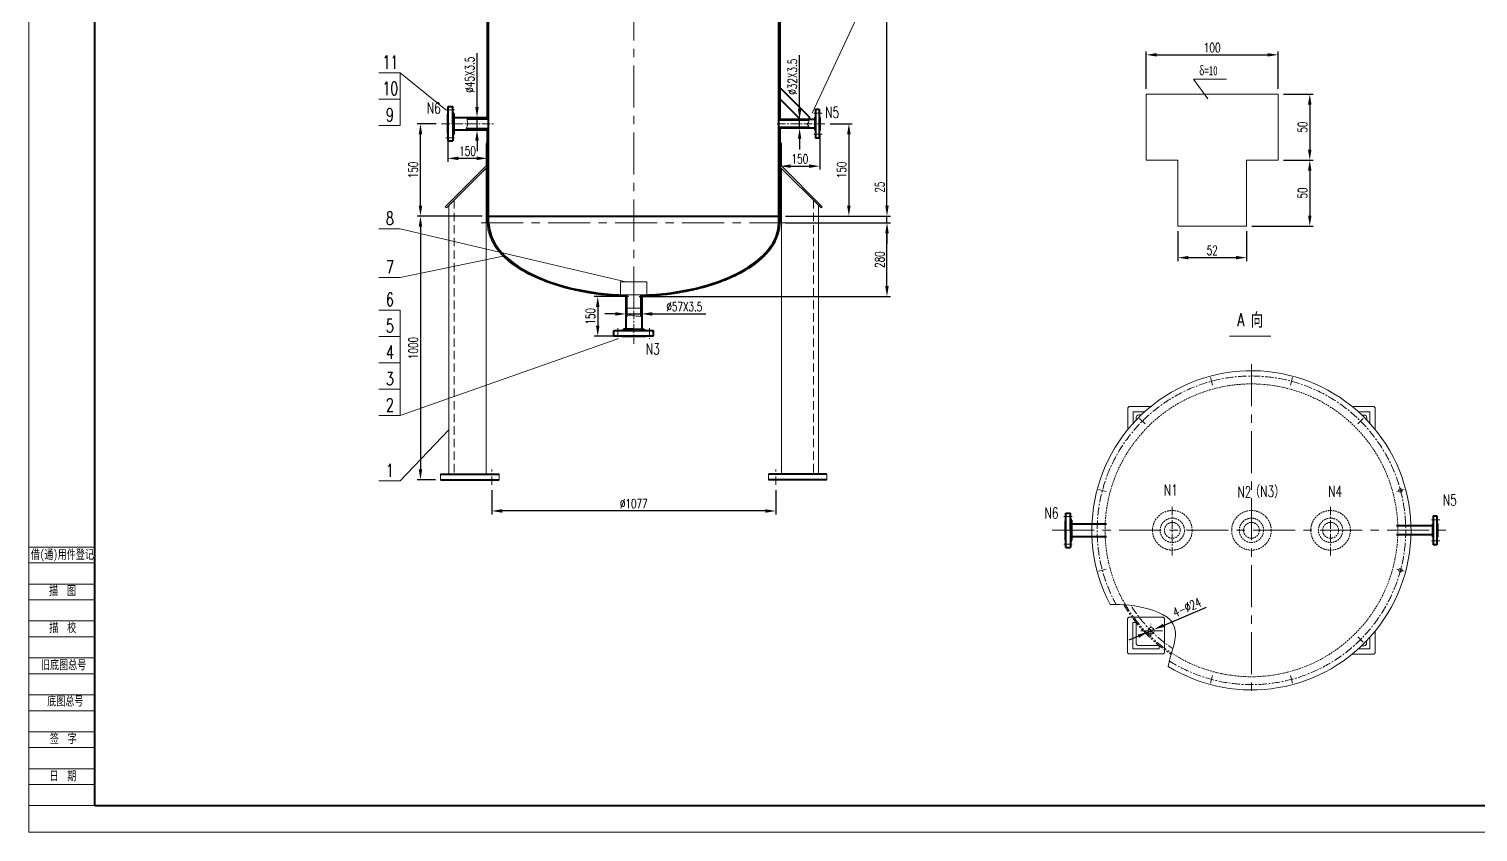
# Model space of a CAD drawing. Extents: x -2383 to 11766, y -3270 to 4351.
# Drawn here: x 3366 to 8859, y -3270 to -225 of the extents above; entities that cross this region are included whole.
import ezdxf

# ---------------------------------------------------------------- set-up
doc = ezdxf.new("R2010")
doc.units = 0
for name, pattern in [('CENTER', [50.8, 31.75, -6.35, 6.35, -6.35]), ('HIDDEN', [9.525, 6.35, -3.175]), ('PHANTOM', [63.5, 31.75, -6.35, 6.35, -6.35, 6.35, -6.35])]:
    doc.linetypes.add(name, pattern=pattern)
doc.layers.get('0').update_dxf_attribs({"linetype": 'CONTINUOUS', "lineweight": 40})
doc.layers.get('DEFPOINTS').update_dxf_attribs({"linetype": 'CONTINUOUS', "lineweight": 20})
for name, color, linetype, lineweight in [('5', 1, 'CENTER', 20), ('中线', 1, 'CENTER', 20), ('双点划线', 1, 'PHANTOM', 20), ('尺寸线', 6, 'CONTINUOUS', 20), ('文字', 6, 'CONTINUOUS', 20), ('细实线', 3, 'CONTINUOUS', 20), ('细线', 3, 'CONTINUOUS', 20), ('虚线', 2, 'HIDDEN', 20)]:
    doc.layers.add(name, color=color, linetype=linetype, lineweight=lineweight)
doc.styles.add('尺寸-字母', font='romans.shx', dxfattribs={"width": 0.7})
doc.styles.add('文字3-5', font='SIMFANG.TTF', dxfattribs={"width": 0.7, "height": 3.5})
doc.dimstyles.new('尺寸3-5', dxfattribs={"dimtxt": 3.5, "dimasz": 2.5, "dimexe": 1.25, "dimexo": 0.625, "dimgap": 1.5, "dimtad": 1, "dimdec": 0, "dimdsep": 46, "dimtxsty": '尺寸-字母', "dimcen": 2.5, "dimadec": 0, "dimazin": 0, "dimtfac": 1, "dimtdec": 4, "dimtmove": 0, "dimatfit": 3, "dimfxl": 0, "dimtolj": 1, "dimtzin": 0, "dimarcsym": 0})

# ---------------------------------------------------------------- blocks, each defined once
blk = doc.blocks.new('*D11')
at = {"layer": 'DEFPOINTS', "color": 0, "lineweight": 20}
for p in [(6383.1, -584.8), (6213.4, -934.8), (6474, -934.8)]:
    blk.add_point(p, dxfattribs=at)
at = {"layer": '尺寸线', "color": 0, "lineweight": -2}
for p, q in [((6403.1, -584.8), (6487, -584.8)), ((6474, -624.8), (6474, -894.8)), ((6233.4, -934.8), (6487, -934.8))]:
    blk.add_line(p, q, dxfattribs=at)
at = {"layer": '尺寸线', "color": 0, "lineweight": 20}
for points in [[(6467.3, -624.8), (6480.7, -624.8), (6474, -584.8)], [(6467.3, -894.8), (6480.7, -894.8), (6474, -934.8)]]:
    blk.add_solid(points, dxfattribs=at)
at = {"layer": '尺寸线', "color": 0, "lineweight": 20, "insert": (6446.5, -759.8), "char_height": 35, "attachment_point": 5, "rotation": 90, "style": '尺寸-字母'}
blk.add_mtext('\\A1;150', dxfattribs=at)
blk = doc.blocks.new('*D12')
at = {"layer": 'DEFPOINTS', "color": 0, "lineweight": 20}
for p in [(6213.4, -959.8), (6618.4, -959.8), (5658.4, -1239.5)]:
    blk.add_point(p, dxfattribs=at)
at = {"layer": '尺寸线', "color": 0, "lineweight": -2}
for p, q in [((6233.4, -959.8), (6631.4, -959.8)), ((6618.4, -1199.5), (6618.4, -999.8)), ((5678.4, -1239.5), (6631.4, -1239.5))]:
    blk.add_line(p, q, dxfattribs=at)
at = {"layer": '尺寸线', "color": 0, "lineweight": 20}
for points in [[(6611.8, -999.8), (6625.1, -999.8), (6618.4, -959.8)], [(6611.8, -1199.5), (6625.1, -1199.5), (6618.4, -1239.5)]]:
    blk.add_solid(points, dxfattribs=at)
at = {"layer": '尺寸线', "color": 0, "lineweight": 20, "insert": (6590.9, -1099.7), "char_height": 35, "attachment_point": 5, "rotation": 90, "style": '尺寸-字母'}
blk.add_mtext('\\A1;280', dxfattribs=at)
blk = doc.blocks.new('*D13')
at = {"layer": 'DEFPOINTS', "color": 0, "lineweight": 20}
for p in [(6213.4, -934.8), (6218.4, -959.8), (6618.4, -934.8)]:
    blk.add_point(p, dxfattribs=at)
at = {"layer": '尺寸线', "color": 0, "lineweight": -2}
for p, q in [((6618.4, -894.8), (6618.4, -795.2)), ((6233.4, -934.8), (6631.4, -934.8)), ((6238.4, -959.8), (6631.4, -959.8)), ((6618.4, -959.8), (6618.4, -934.8)), ((6618.4, -999.8), (6618.4, -1039.8))]:
    blk.add_line(p, q, dxfattribs=at)
at = {"layer": '尺寸线', "color": 0, "lineweight": 20}
for points in [[(6611.8, -894.8), (6625.1, -894.8), (6618.4, -934.8)], [(6611.8, -999.8), (6625.1, -999.8), (6618.4, -959.8)]]:
    blk.add_solid(points, dxfattribs=at)
at = {"layer": '尺寸线', "color": 0, "lineweight": 20, "insert": (6590.9, -825), "char_height": 35, "attachment_point": 5, "rotation": 90, "style": '尺寸-字母'}
blk.add_mtext('\\A1;25', dxfattribs=at)
blk = doc.blocks.new('*D14')
at = {"layer": 'DEFPOINTS', "color": 0, "lineweight": 20}
for p in [(6263.4, 1465.2), (6618.4, 1465.2), (6233.4, -934.8)]:
    blk.add_point(p, dxfattribs=at)
at = {"layer": '尺寸线', "color": 0, "lineweight": -2}
for p, q in [((6283.4, 1465.2), (6631.4, 1465.2)), ((6618.4, -894.8), (6618.4, 1425.2)), ((6253.4, -934.8), (6631.4, -934.8))]:
    blk.add_line(p, q, dxfattribs=at)
at = {"layer": '尺寸线', "color": 0, "lineweight": 20}
for points in [[(6611.8, 1425.2), (6625.1, 1425.2), (6618.4, 1465.2)], [(6611.8, -894.8), (6625.1, -894.8), (6618.4, -934.8)]]:
    blk.add_solid(points, dxfattribs=at)
at = {"layer": '尺寸线', "color": 0, "lineweight": 20, "insert": (6590.9, 265.2), "char_height": 35, "attachment_point": 5, "rotation": 90, "style": '尺寸-字母'}
blk.add_mtext('\\A1;2400', dxfattribs=at)
blk = doc.blocks.new('*D19')
at = {"layer": 'DEFPOINTS', "color": 0, "lineweight": 20}
for p in [(5064.2, -560.7), (5064.5, -560.7), (5064.7, -609)]:
    blk.add_point(p, dxfattribs=at)
at = {"layer": '尺寸线', "color": 0, "lineweight": -2}
for p, q in [((5064.2, -520.7), (5064.2, -317.2)), ((5044.5, -560.7), (5051.2, -560.7)), ((5064.2, -609), (5064.2, -560.7)), ((5044.7, -609), (5051.2, -609)), ((5064.2, -649), (5064.2, -689))]:
    blk.add_line(p, q, dxfattribs=at)
at = {"layer": '尺寸线', "color": 0, "lineweight": 20}
for points in [[(5057.5, -520.7), (5070.8, -520.7), (5064.2, -560.7)], [(5057.5, -649), (5070.8, -649), (5064.2, -609)]]:
    blk.add_solid(points, dxfattribs=at)
at = {"layer": '尺寸线', "color": 0, "lineweight": 20, "insert": (5036.7, -398.9), "char_height": 35, "attachment_point": 5, "rotation": 90, "style": '尺寸-字母'}
blk.add_mtext('\\A1;%%c45X3.5', dxfattribs=at)
blk = doc.blocks.new('*D20')
at = {"layer": 'DEFPOINTS', "color": 0, "lineweight": 20}
for p in [(4953.4, -621.3), (5103.4, -609), (4953.4, -715.8)]:
    blk.add_point(p, dxfattribs=at)
at = {"layer": '尺寸线', "color": 0, "lineweight": -2}
for p, q in [((4953.4, -641.3), (4953.4, -728.8)), ((5103.4, -629), (5103.4, -728.8)), ((5063.4, -715.8), (4993.4, -715.8))]:
    blk.add_line(p, q, dxfattribs=at)
at = {"layer": '尺寸线', "color": 0, "lineweight": 20}
for points in [[(4993.4, -709.2), (4993.4, -722.5), (4953.4, -715.8)], [(5063.4, -709.2), (5063.4, -722.5), (5103.4, -715.8)]]:
    blk.add_solid(points, dxfattribs=at)
at = {"layer": '尺寸线', "color": 0, "lineweight": 20, "insert": (5028.4, -688.3), "char_height": 35, "attachment_point": 5, "style": '尺寸-字母'}
blk.add_mtext('\\A1;150', dxfattribs=at)
blk = doc.blocks.new('*D21')
at = {"layer": 'DEFPOINTS', "color": 0, "lineweight": 20}
for p in [(6213.4, -598.3), (6363.4, -606.3), (6363.4, -745.4)]:
    blk.add_point(p, dxfattribs=at)
at = {"layer": '尺寸线', "color": 0, "lineweight": -2}
for p, q in [((6213.4, -618.3), (6213.4, -758.4)), ((6363.4, -626.3), (6363.4, -758.4)), ((6253.4, -745.4), (6323.4, -745.4))]:
    blk.add_line(p, q, dxfattribs=at)
at = {"layer": '尺寸线', "color": 0, "lineweight": 20}
for points in [[(6253.4, -738.8), (6253.4, -752.1), (6213.4, -745.4)], [(6323.4, -738.8), (6323.4, -752.1), (6363.4, -745.4)]]:
    blk.add_solid(points, dxfattribs=at)
at = {"layer": '尺寸线', "color": 0, "lineweight": 20, "insert": (6288.4, -717.9), "char_height": 35, "attachment_point": 5, "style": '尺寸-字母'}
blk.add_mtext('\\A1;150', dxfattribs=at)
blk = doc.blocks.new('*D22')
at = {"layer": 'DEFPOINTS', "color": 0, "lineweight": 20}
for p in [(5658.4, -1239.6), (5521.9, -1389.8), (5612.4, -1389.8)]:
    blk.add_point(p, dxfattribs=at)
at = {"layer": '尺寸线', "color": 0, "lineweight": -2}
for p, q in [((5638.4, -1239.6), (5508.9, -1239.6)), ((5521.9, -1279.6), (5521.9, -1349.8)), ((5592.4, -1389.8), (5508.9, -1389.8))]:
    blk.add_line(p, q, dxfattribs=at)
at = {"layer": '尺寸线', "color": 0, "lineweight": 20}
for points in [[(5515.2, -1279.6), (5528.6, -1279.6), (5521.9, -1239.6)], [(5515.2, -1349.8), (5528.6, -1349.8), (5521.9, -1389.8)]]:
    blk.add_solid(points, dxfattribs=at)
at = {"layer": '尺寸线', "color": 0, "lineweight": 20, "insert": (5494.4, -1314.7), "char_height": 35, "attachment_point": 5, "rotation": 90, "style": '尺寸-字母'}
blk.add_mtext('\\A1;150', dxfattribs=at)
blk = doc.blocks.new('*D23')
at = {"layer": 'DEFPOINTS', "color": 0, "lineweight": 20}
for p in [(5628.2, -1308.1), (5688.5, -1305.5), (5688.5, -1308.1)]:
    blk.add_point(p, dxfattribs=at)
at = {"layer": '尺寸线', "color": 0, "lineweight": -2}
for p, q in [((5588.2, -1305.5), (5548.2, -1305.5)), ((5628.2, -1288.1), (5628.2, -1292.5)), ((5628.2, -1305.5), (5688.5, -1305.5)), ((5688.5, -1288.1), (5688.5, -1292.5)), ((5728.5, -1305.5), (5932, -1305.5))]:
    blk.add_line(p, q, dxfattribs=at)
at = {"layer": '尺寸线', "color": 0, "lineweight": 20}
for points in [[(5588.2, -1298.9), (5588.2, -1312.2), (5628.2, -1305.5)], [(5728.5, -1298.9), (5728.5, -1312.2), (5688.5, -1305.5)]]:
    blk.add_solid(points, dxfattribs=at)
at = {"layer": '尺寸线', "color": 0, "lineweight": 20, "insert": (5850.3, -1278), "char_height": 35, "attachment_point": 5, "style": '尺寸-字母'}
blk.add_mtext('\\A1;%%c57X3.5', dxfattribs=at)
blk = doc.blocks.new('*D24')
at = {"layer": 'DEFPOINTS', "color": 0, "lineweight": 20}
for p in [(6287.2, -568), (6290.8, -601.7), (6293, -568)]:
    blk.add_point(p, dxfattribs=at)
at = {"layer": '尺寸线', "color": 0, "lineweight": -2}
for p, q in [((6287.2, -528), (6287.2, -324.5)), ((6270.8, -601.7), (6274.2, -601.7)), ((6273, -568), (6274.2, -568)), ((6287.2, -601.7), (6287.2, -568)), ((6287.2, -641.7), (6287.2, -681.7))]:
    blk.add_line(p, q, dxfattribs=at)
at = {"layer": '尺寸线', "color": 0, "lineweight": 20}
for points in [[(6280.6, -528), (6293.9, -528), (6287.2, -568)], [(6280.6, -641.7), (6293.9, -641.7), (6287.2, -601.7)]]:
    blk.add_solid(points, dxfattribs=at)
at = {"layer": '尺寸线', "color": 0, "lineweight": 20, "insert": (6259.7, -406.2), "char_height": 35, "attachment_point": 5, "rotation": 90, "style": '尺寸-字母'}
blk.add_mtext('\\A1;%%C32X3.5', dxfattribs=at)
blk = doc.blocks.new('*D25')
at = {"layer": 'DEFPOINTS', "color": 0, "lineweight": 20}
for p in [(8101.4, -323.4), (7601.4, -472.5), (8101.4, -472.5)]:
    blk.add_point(p, dxfattribs=at)
at = {"layer": '尺寸线', "color": 0, "lineweight": -2}
for p, q in [((7601.4, -452.5), (7601.4, -310.4)), ((7641.4, -323.4), (8061.4, -323.4)), ((8101.4, -452.5), (8101.4, -310.4))]:
    blk.add_line(p, q, dxfattribs=at)
at = {"layer": '尺寸线', "color": 0, "lineweight": 20}
for points in [[(7641.4, -316.8), (7641.4, -330.1), (7601.4, -323.4)], [(8061.4, -316.8), (8061.4, -330.1), (8101.4, -323.4)]]:
    blk.add_solid(points, dxfattribs=at)
at = {"layer": '尺寸线', "color": 0, "lineweight": 20, "insert": (7851.4, -295.9), "char_height": 35, "attachment_point": 5, "style": '尺寸-字母'}
blk.add_mtext('\\A1;100', dxfattribs=at)
blk = doc.blocks.new('*D26')
at = {"layer": 'DEFPOINTS', "color": 0, "lineweight": 20}
for p in [(8101.4, -472.5), (8101.4, -722.5), (8221.2, -722.5)]:
    blk.add_point(p, dxfattribs=at)
at = {"layer": '尺寸线', "color": 0, "lineweight": -2}
for p, q in [((8121.4, -472.5), (8234.2, -472.5)), ((8221.2, -512.5), (8221.2, -682.5)), ((8121.4, -722.5), (8234.2, -722.5))]:
    blk.add_line(p, q, dxfattribs=at)
at = {"layer": '尺寸线', "color": 0, "lineweight": 20}
for points in [[(8214.5, -512.5), (8227.8, -512.5), (8221.2, -472.5)], [(8214.5, -682.5), (8227.8, -682.5), (8221.2, -722.5)]]:
    blk.add_solid(points, dxfattribs=at)
at = {"layer": '尺寸线', "color": 0, "lineweight": 20, "insert": (8193.7, -597.5), "char_height": 35, "attachment_point": 5, "rotation": 90, "style": '尺寸-字母'}
blk.add_mtext('\\A1;50', dxfattribs=at)
blk = doc.blocks.new('*D27')
at = {"layer": 'DEFPOINTS', "color": 0, "lineweight": 20}
for p in [(8132.7, -722.5), (7981.4, -972.5), (8221.2, -972.5)]:
    blk.add_point(p, dxfattribs=at)
at = {"layer": '尺寸线', "color": 0, "lineweight": -2}
for p, q in [((8152.7, -722.5), (8234.2, -722.5)), ((8221.2, -762.5), (8221.2, -932.5)), ((8001.4, -972.5), (8234.2, -972.5))]:
    blk.add_line(p, q, dxfattribs=at)
at = {"layer": '尺寸线', "color": 0, "lineweight": 20}
for points in [[(8214.5, -762.5), (8227.8, -762.5), (8221.2, -722.5)], [(8214.5, -932.5), (8227.8, -932.5), (8221.2, -972.5)]]:
    blk.add_solid(points, dxfattribs=at)
at = {"layer": '尺寸线', "color": 0, "lineweight": 20, "insert": (8193.7, -847.5), "char_height": 35, "attachment_point": 5, "rotation": 90, "style": '尺寸-字母'}
blk.add_mtext('\\A1;50', dxfattribs=at)
blk = doc.blocks.new('*D28')
at = {"layer": 'DEFPOINTS', "color": 0, "lineweight": 20}
for p in [(7721.4, -972.5), (7981.4, -972.5), (7981.4, -1092.3)]:
    blk.add_point(p, dxfattribs=at)
at = {"layer": '尺寸线', "color": 0, "lineweight": -2}
for p, q in [((7721.4, -992.5), (7721.4, -1105.3)), ((7981.4, -992.5), (7981.4, -1105.3)), ((7761.4, -1092.3), (7941.4, -1092.3))]:
    blk.add_line(p, q, dxfattribs=at)
at = {"layer": '尺寸线', "color": 0, "lineweight": 20}
for points in [[(7761.4, -1085.6), (7761.4, -1098.9), (7721.4, -1092.3)], [(7941.4, -1085.6), (7941.4, -1098.9), (7981.4, -1092.3)]]:
    blk.add_solid(points, dxfattribs=at)
at = {"layer": '尺寸线', "color": 0, "lineweight": 20, "insert": (7851.4, -1064.8), "char_height": 35, "attachment_point": 5, "style": '尺寸-字母'}
blk.add_mtext('\\A1;52', dxfattribs=at)
blk = doc.blocks.new('*D41')
at = {"layer": 'DEFPOINTS', "color": 0, "lineweight": 20}
for p in [(5119.9, -1954), (6196.9, -1954), (5119.9, -2052.5)]:
    blk.add_point(p, dxfattribs=at)
at = {"layer": '尺寸线', "color": 0, "lineweight": -2}
for p, q in [((5119.9, -1974), (5119.9, -2065.5)), ((6196.9, -1974), (6196.9, -2065.5)), ((6156.9, -2052.5), (5159.9, -2052.5))]:
    blk.add_line(p, q, dxfattribs=at)
at = {"layer": '尺寸线', "color": 0, "lineweight": 20}
for points in [[(5159.9, -2045.8), (5159.9, -2059.2), (5119.9, -2052.5)], [(6156.9, -2045.8), (6156.9, -2059.2), (6196.9, -2052.5)]]:
    blk.add_solid(points, dxfattribs=at)
at = {"layer": '尺寸线', "color": 0, "lineweight": 20, "insert": (5658.4, -2025), "char_height": 35, "attachment_point": 5, "style": '尺寸-字母'}
blk.add_mtext('\\A1;%%C1077', dxfattribs=at)
blk = doc.blocks.new('*D42')
at = {"layer": 'DEFPOINTS', "color": 0, "lineweight": 20}
for p in [(5103.4, -934.8), (4849.9, -1934.8), (4926.4, -1934.8)]:
    blk.add_point(p, dxfattribs=at)
at = {"layer": '尺寸线', "color": 0, "lineweight": -2}
for p, q in [((5083.4, -934.8), (4836.9, -934.8)), ((4849.9, -974.8), (4849.9, -1894.8)), ((4906.4, -1934.8), (4836.9, -1934.8))]:
    blk.add_line(p, q, dxfattribs=at)
at = {"layer": '尺寸线', "color": 0, "lineweight": 20}
for points in [[(4843.2, -974.8), (4856.6, -974.8), (4849.9, -934.8)], [(4843.2, -1894.8), (4856.6, -1894.8), (4849.9, -1934.8)]]:
    blk.add_solid(points, dxfattribs=at)
at = {"layer": '尺寸线', "color": 0, "lineweight": 20, "insert": (4822.4, -1434.8), "char_height": 35, "attachment_point": 5, "rotation": 90, "style": '尺寸-字母'}
blk.add_mtext('\\A1;1000', dxfattribs=at)
blk = doc.blocks.new('*D43')
at = {"layer": 'DEFPOINTS', "color": 0, "lineweight": 20}
for p in [(4849.9, -584.8), (4929.7, -584.8), (5083.4, -934.8)]:
    blk.add_point(p, dxfattribs=at)
at = {"layer": '尺寸线', "color": 0, "lineweight": -2}
for p, q in [((4909.7, -584.8), (4836.9, -584.8)), ((4849.9, -894.8), (4849.9, -624.8)), ((5063.4, -934.8), (4836.9, -934.8))]:
    blk.add_line(p, q, dxfattribs=at)
at = {"layer": '尺寸线', "color": 0, "lineweight": 20}
for points in [[(4843.2, -624.8), (4856.6, -624.8), (4849.9, -584.8)], [(4843.2, -894.8), (4856.6, -894.8), (4849.9, -934.8)]]:
    blk.add_solid(points, dxfattribs=at)
at = {"layer": '尺寸线', "color": 0, "lineweight": 20, "insert": (4822.4, -759.8), "char_height": 35, "attachment_point": 5, "rotation": 90, "style": '尺寸-字母'}
blk.add_mtext('\\A1;150', dxfattribs=at)
blk = doc.blocks.new('*D44')
at = {"layer": 'DEFPOINTS', "color": 0, "lineweight": 20}
for p in [(7608.2, -2511.4), (7630.3, -2501.9)]:
    blk.add_point(p, dxfattribs=at)
at = {"layer": '尺寸线', "color": 0, "lineweight": -2}
for p, q in [((7667.1, -2486.2), (7829.4, -2416.6)), ((7608.2, -2511.4), (7630.3, -2501.9)), ((7571.5, -2527.2), (7534.7, -2542.9))]:
    blk.add_line(p, q, dxfattribs=at)
at = {"layer": '尺寸线', "color": 0, "lineweight": 20}
for points in [[(7568.9, -2521), (7574.1, -2533.3), (7608.2, -2511.4)], [(7664.4, -2480.1), (7669.7, -2492.3), (7630.3, -2501.9)]]:
    blk.add_solid(points, dxfattribs=at)
at = {"layer": '尺寸线', "color": 0, "lineweight": 20, "insert": (7755.8, -2418.2), "char_height": 35, "attachment_point": 5, "rotation": 23.2052, "style": '尺寸-字母'}
blk.add_mtext('\\A1;4-%%C24', dxfattribs=at)

msp = doc.modelspace()

# ---------------------------------------------------------------- hatches: boundary and pattern name
at = {"layer": '细实线', "lineweight": 20}
h = msp.add_hatch(dxfattribs=at)
h.set_pattern_fill('ANSI31', color=256, scale=2, style=0)
h.paths.add_polyline_path([(5108.4, 77.2), (5103.4, 77.2), (5103.4, -560.7), (5108.4, -560.7)])
h = msp.add_hatch(dxfattribs=at)
h.set_pattern_fill('ANSI31', color=256, scale=2, style=0)
h.paths.add_polyline_path([(6208.4, -571.4), (6213.4, -571.4), (6213.4, 77.2), (6208.4, 77.2)])
h = msp.add_hatch(dxfattribs=at)
h.set_pattern_fill('ANSI31', color=256, scale=2, angle=270, style=0)
h.set_pattern_definition([(315, (273.1225, 904.7505), (4.490128, 4.490128), [])])
edge = h.paths.add_edge_path()
edge.add_spline(control_points=[(5024.4, -604), (5024.2, -604.9), (5023.9, -606.6), (5023.6, -608.2), (5023.5, -609)], knot_values=[21.67082, 21.67082, 21.67082, 21.67082, 24.466976, 26.737905, 26.737905, 26.737905, 26.737905], degree=3, periodic=0)
edge.add_line((5023.5, -609), (5108.4, -609))
edge.add_line((5108.4, -609), (5108.4, -604))
edge.add_line((5108.4, -604), (5024.4, -604))
edge = h.paths.add_edge_path()
edge.add_spline(control_points=[(5029.4, -560.7), (5028.5, -561.6), (5027.2, -563.2), (5026.4, -564.9), (5026.2, -565.7)], knot_values=[65.059577, 65.059577, 65.059577, 65.059577, 68.34192, 70.765366, 70.765366, 70.765366, 70.765366], degree=3, periodic=0)
edge.add_line((5026.2, -565.7), (5108.4, -565.7))
edge.add_line((5108.4, -565.7), (5108.4, -560.7))
edge.add_line((5108.4, -560.7), (5029.4, -560.7))
h = msp.add_hatch(dxfattribs=at)
h.set_pattern_fill('ANSI31', color=256, scale=2, style=0)
h.paths.add_polyline_path([(5108.4, -609), (5103.4, -609), (5103.4, -934.8), (5108.4, -934.8)])
h.paths.add_polyline_path([(6208.4, -934.8), (6213.4, -934.8), (6213.4, -598.3), (6208.4, -598.3)])
h = msp.add_hatch(dxfattribs=at)
h.set_pattern_fill('ANSI31', color=256, scale=2, angle=90, style=0)
h.set_pattern_definition([(135, (20101.34, -2007.72), (-4.490128, -4.490128), [])])
edge = h.paths.add_edge_path()
edge.add_line((6208.5, -568), (6208.5, -571.2))
edge.add_line((6208.5, -571.2), (6323.5, -571.2))
edge.add_spline(control_points=[(6323.5, -571.2), (6323.5, -570.1), (6323.3, -569.1), (6323.1, -568)], knot_values=[36.906175, 36.906175, 36.906175, 36.906175, 40.121503, 40.121503, 40.121503, 40.121503], degree=3, periodic=0)
edge.add_line((6323.1, -568), (6208.5, -568))
edge = h.paths.add_edge_path()
edge.add_spline(control_points=[(6322.1, -601.7), (6322.6, -600.6), (6323, -599.5), (6323.2, -598.5)], knot_values=[4.048343, 4.048343, 4.048343, 4.048343, 7.403137, 7.403137, 7.403137, 7.403137], degree=3, periodic=0)
edge.add_line((6323.2, -598.5), (6208.5, -598.5))
edge.add_line((6208.5, -598.5), (6208.5, -601.7))
edge.add_line((6208.5, -601.7), (6322.1, -601.7))
h = msp.add_hatch(dxfattribs=at)
h.set_pattern_fill('ANSI31', color=256, scale=2, style=0)
edge = h.paths.add_edge_path()
edge.add_spline(control_points=[(5688.5, -1239.4), (5695.8, -1239.2), (5703, -1239), (5735, -1237.5), (5759.6, -1235.5), (5808.1, -1229.8), (5831.9, -1226.2), (5878.4, -1217.3), (5901.1, -1212.1), (5944.8, -1200.2), (5965.9, -1193.4), (6006.1, -1178.7), (6025.2, -1170.6), (6061.1, -1153.2), (6077.9, -1143.9), (6108.9, -1124.2), (6123, -1113.8), (6148.5, -1092.2), (6159.8, -1080.9), (6179.3, -1057.5), (6187.6, -1045.5), (6200.7, -1020.9), (6205.6, -1008.4), (6211.9, -983.8), (6213.4, -971.8), (6213.4, -959.8)], knot_values=[1.625393, 1.625393, 1.625393, 1.625393, 1.664777, 1.664777, 1.799844, 1.799844, 1.93491, 1.93491, 2.069976, 2.069976, 2.205042, 2.205042, 2.340108, 2.340108, 2.475175, 2.475175, 2.610241, 2.610241, 2.745307, 2.745307, 2.880373, 2.880373, 3.015439, 3.015439, 3.141593, 3.141593, 3.141593, 3.141593], degree=3, periodic=0)
edge.add_line((6213.4, -959.8), (6208.4, -959.8))
edge.add_ellipse((5658.4, -959.8), major_axis=(-550, 0), ratio=0.5, start_angle=93.1424, end_angle=180, ccw=False)
edge.add_line((5688.5, -1234.4), (5688.5, -1239.4))
edge = h.paths.add_edge_path()
edge.add_ellipse((5658.4, -959.8), major_axis=(-550, 0), ratio=0.5, start_angle=0, end_angle=86.8576, ccw=False)
edge.add_line((5108.4, -959.8), (5103.4, -959.8))
edge.add_spline(control_points=[(5103.4, -959.8), (5103.4, -968.4), (5104.1, -976.9), (5107.2, -993.8), (5109.4, -1002.2), (5117, -1023.1), (5123.2, -1035.5), (5138.9, -1059.6), (5148.4, -1071.4), (5170.3, -1094.1), (5182.7, -1105), (5210.4, -1126), (5225.7, -1136), (5258.6, -1154.8), (5276.4, -1163.6), (5314, -1180), (5333.9, -1187.6), (5375.6, -1201.3), (5397.4, -1207.4), (5442.3, -1218.1), (5465.5, -1222.8), (5512.9, -1230.4), (5537.1, -1233.4), (5583.6, -1237.5), (5605.9, -1238.8), (5628.2, -1239.4)], knot_values=[0, 0, 0, 0, 0.089525, 0.089525, 0.179049, 0.179049, 0.314115, 0.314115, 0.449181, 0.449181, 0.584248, 0.584248, 0.719314, 0.719314, 0.85438, 0.85438, 0.989446, 0.989446, 1.124512, 1.124512, 1.259579, 1.259579, 1.394645, 1.394645, 1.516199, 1.516199, 1.516199, 1.516199], degree=3, periodic=0)
edge.add_line((5628.2, -1239.4), (5628.2, -1234.4))
h.paths.add_polyline_path([(6213.4, -934.8), (6208.4, -934.8), (6208.4, -959.8), (6213.4, -959.8)])
h.paths.add_polyline_path([(5108.4, -934.8), (5103.4, -934.8), (5103.4, -959.8), (5108.4, -959.8)])
h = msp.add_hatch(dxfattribs=at)
h.set_pattern_fill('ANSI31', color=256, scale=2, angle=270, style=0)
edge = h.paths.add_edge_path()
edge.add_line((5688.5, -1234.4), (5685.3, -1234.4))
edge.add_line((5685.3, -1234.4), (5685.3, -1315.5))
edge.add_spline(control_points=[(5685.3, -1315.5), (5686.4, -1315.8), (5687.5, -1316.2), (5688.5, -1316.7)], knot_values=[93.192727, 93.192727, 93.192727, 93.192727, 96.652671, 96.652671, 96.652671, 96.652671], degree=3, periodic=0)
edge.add_line((5688.5, -1316.7), (5688.5, -1234.4))
edge = h.paths.add_edge_path()
edge.add_line((5631.4, -1234.4), (5628.2, -1234.4))
edge.add_line((5628.2, -1234.4), (5628.2, -1316.5))
edge.add_spline(control_points=[(5628.2, -1316.5), (5629.3, -1316), (5630.4, -1315.4), (5631.4, -1314.9)], knot_values=[33.948975, 33.948975, 33.948975, 33.948975, 37.443896, 37.443896, 37.443896, 37.443896], degree=3, periodic=0)
edge.add_line((5631.4, -1314.9), (5631.4, -1234.4))

# ---------------------------------------------------------------- linework, layer by layer
at = {"lineweight": 40}
for p, q in [((3615.8, -3169.6), (3615.8, 2570.4)), ((5103.4, -560.7), (5103.4, 1440.2)), ((5108.4, -959.8), (5108.4, 1458.2)), ((6208.4, -959.8), (6208.4, 1458.2)), ((6213.4, -568), (6213.4, 1468.2)), ((6324.8, -560.3), (6213.4, -448.9)), ((6290, -568), (6213.4, -491.4)), ((4953.4, -548.3), (4955, -548.3)), ((4955, -649.8), (4955, -519.8)), ((4955, -519.8), (4972.5, -519.8)), ((4972.5, -584.8), (4972.5, -519.8)), ((4976.5, -545.8), (4978, -545.8)), ((4978, -623.8), (4978, -545.8)), ((6347.3, -529.8), (6361.8, -529.8)), ((6347.3, -529.8), (6347.3, -639.8)), ((6361.8, -529.8), (6361.8, -639.8)), ((4972.5, -584.8), (4972.5, -649.8)), ((4978, -560.7), (5108.4, -560.7)), ((5108.4, -604), (5024.2, -604)), ((5027.1, -565.7), (5108.4, -565.7)), ((6344.8, -568), (6208.4, -568)), ((6322.4, -571.2), (6208.4, -571.2)), ((6322.1, -598.5), (6208.4, -598.5)), ((6344.8, -601.7), (6208.4, -601.7)), ((6213.4, -959.8), (6213.4, -601.7)), ((6324.8, -568), (6324.8, -560.3)), ((6344.8, -560.3), (6347.3, -560.3)), ((6344.8, -560.3), (6344.8, -609.3)), ((6363.4, -559.3), (6361.8, -559.3)), ((6363.4, -559.3), (6363.4, -610.3)), ((4953.4, -621.3), (4955, -621.3)), ((4955, -649.8), (4972.5, -649.8)), ((4976.5, -623.8), (4978, -623.8)), ((5108.4, -609), (4978, -609)), ((5103.4, -959.8), (5103.4, -609)), ((6344.8, -609.3), (6347.3, -609.3)), ((6361.8, -639.8), (6347.3, -639.8)), ((6363.4, -610.3), (6361.8, -610.3)), ((5098.4, -659.8), (5103.4, -659.8)), ((6218.4, -659.8), (6213.4, -659.8)), ((5098.4, -884.8), (5103.4, -884.8)), ((6218.4, -884.8), (6213.4, -884.8)), ((5103.4, -934.8), (6213.4, -934.8)), ((5628.2, -1234.4), (5628.2, -1363.2)), ((5631.4, -1234.4), (5631.4, -1314.9)), ((5685.3, -1234.4), (5685.3, -1315.5)), ((5688.5, -1234.4), (5688.5, -1363.2)), ((5583.4, -1368.7), (5701.4, -1368.7)), ((5583.4, -1388.2), (5583.4, -1368.7)), ((5619.4, -1363.2), (5619.4, -1364.7)), ((5658.4, -1363.2), (5619.4, -1363.2)), ((5658.4, -1363.2), (5697.4, -1363.2)), ((5697.4, -1363.2), (5697.4, -1364.7)), ((5701.4, -1368.7), (5733.4, -1368.7)), ((5733.4, -1388.2), (5733.4, -1368.7)), ((5583.4, -1388.2), (5704.4, -1388.2)), ((5612.4, -1388.2), (5612.4, -1389.8)), ((5612.4, -1389.8), (5704.4, -1389.8)), ((5704.4, -1388.2), (5704.4, -1389.8)), ((5704.4, -1388.2), (5733.4, -1388.2)), ((4926.4, -1912.8), (5148, -1912.8)), ((6390.4, -1912.8), (6168.7, -1912.8)), ((4926.4, -1934.8), (5148, -1934.8)), ((6390.4, -1934.8), (6168.7, -1934.8)), ((7296.7, -2190.9), (7296.7, -2060.9)), ((7296.7, -2060.9), (7314.2, -2060.9)), ((7314.2, -2125.9), (7314.2, -2060.9)), ((7318.2, -2086.9), (7319.7, -2086.9)), ((7319.7, -2164.9), (7319.7, -2086.9)), ((8689, -2070.9), (8689, -2180.9)), ((8689, -2070.9), (8703.5, -2070.9)), ((8703.5, -2070.9), (8703.5, -2180.9)), ((7295.1, -2089.4), (7296.7, -2089.4)), ((7314.2, -2125.9), (7314.2, -2190.9)), ((7319.7, -2101.7), (7450.1, -2101.7)), ((8686.5, -2109), (8550.1, -2109)), ((8686.5, -2101.4), (8689, -2101.4)), ((8686.5, -2101.4), (8686.5, -2150.4)), ((8705.1, -2100.4), (8703.5, -2100.4)), ((8705.1, -2100.4), (8705.1, -2151.4)), ((7295.1, -2162.4), (7296.7, -2162.4)), ((7296.7, -2190.9), (7314.2, -2190.9)), ((7318.2, -2164.9), (7319.7, -2164.9)), ((7450.1, -2150), (7319.7, -2150)), ((8686.5, -2142.7), (8550.1, -2142.7)), ((8686.5, -2150.4), (8689, -2150.4)), ((8703.5, -2180.9), (8689, -2180.9)), ((8705.1, -2151.4), (8703.5, -2151.4)), ((3615.8, -3169.6), (11665.8, -3169.6))]:
    msp.add_line(p, q, dxfattribs=at)
at = {"lineweight": 20}
for p, q in [((7601.4, -472.5), (8101.4, -472.5)), ((7601.4, -472.5), (7601.4, -722.5)), ((8101.4, -722.5), (8101.4, -472.5)), ((5098.4, -659.8), (5098.4, -744.8)), ((6218.4, -659.8), (6218.4, -744.8)), ((5098.4, -744.8), (4943.8, -899.4)), ((5102.6, -749.1), (4948.1, -903.6)), ((5102.6, -749.1), (5098.4, -744.8)), ((5098.4, -753.3), (5098.4, -1912.8)), ((6214.1, -749.1), (6218.4, -744.8)), ((6214.1, -749.1), (6368.7, -903.6)), ((6218.4, -744.8), (6372.9, -899.4)), ((6218.4, -753.3), (6218.4, -1912.8)), ((7601.4, -722.5), (7721.4, -722.5)), ((7721.4, -972.5), (7721.4, -722.5)), ((7981.4, -972.5), (7981.4, -722.5)), ((7981.4, -722.5), (8101.4, -722.5)), ((4948.1, -903.6), (4943.8, -899.4)), ((4957.4, -894.3), (4957.4, -1912.8)), ((6359.4, -894.3), (6359.4, -1912.8)), ((6368.7, -903.6), (6372.9, -899.4)), ((7721.4, -972.5), (7981.4, -972.5)), ((5608.4, -1184.1), (5708.4, -1184.1)), ((5608.4, -1184.1), (5608.4, -1234.1)), ((5708.4, -1234.1), (5708.4, -1184.1)), ((5608.4, -1234.7), (5632.4, -1234.7)), ((5628.2, -1233.8), (5688.5, -1233.8)), ((5632.4, -1284.1), (5632.4, -1234.1)), ((5684.4, -1284.1), (5684.4, -1234.1)), ((5684.4, -1234.7), (5708.4, -1234.7)), ((5632.4, -1284.1), (5684.4, -1284.1)), ((7536.3, -1656.6), (7531.3, -1661.6)), ((7531.3, -1661.6), (7531.3, -1743.5)), ((7618.3, -1656.6), (7536.3, -1656.6)), ((7551.3, -1676.6), (7551.3, -1720.2)), ((7594.9, -1676.6), (7551.3, -1676.6)), ((7563.3, -1698.6), (7563.3, -1707.3)), ((7582, -1688.6), (7573.3, -1688.6)), ((8464.4, -1657.1), (8382.5, -1657.1)), ((8449.4, -1677.1), (8405.8, -1677.1)), ((8427.4, -1689.1), (8418.7, -1689.1)), ((8437.4, -1707.8), (8437.4, -1699.1)), ((8449.4, -1720.8), (8449.4, -1677.1)), ((8469.4, -1662.1), (8464.4, -1657.1)), ((8469.4, -1744.1), (8469.4, -1662.1)), ((4926.4, -1912.8), (4926.4, -1934.8)), ((5148, -1912.8), (5148, -1934.8)), ((6168.7, -1912.8), (6168.7, -1934.8)), ((6390.4, -1912.8), (6390.4, -1934.8)), ((7535.7, -2454.7), (7530.7, -2459.7)), ((7530.7, -2459.7), (7530.7, -2589.7)), ((7665.7, -2454.7), (7535.7, -2454.7)), ((7665.7, -2454.7), (7670.7, -2459.7)), ((7670.7, -2589.7), (7670.7, -2459.7)), ((7550.7, -2474.7), (7550.7, -2574.7)), ((7550.7, -2474.7), (7558.7, -2474.7)), ((7562.7, -2478.7), (7562.7, -2552.7)), ((8468.8, -2590.2), (8468.8, -2508.3)), ((7550.7, -2574.7), (7650.7, -2574.7)), ((7572.7, -2562.7), (7646.7, -2562.7)), ((7650.7, -2566.7), (7650.7, -2574.7)), ((8405.2, -2575.2), (8448.8, -2575.2)), ((8418.1, -2563.2), (8426.8, -2563.2)), ((8436.8, -2553.2), (8436.8, -2544.5)), ((8448.8, -2575.2), (8448.8, -2531.6)), ((7530.7, -2589.7), (7535.7, -2594.7)), ((7535.7, -2594.7), (7665.7, -2594.7)), ((7670.7, -2589.7), (7665.7, -2594.7)), ((8381.8, -2595.2), (8463.8, -2595.2)), ((8463.8, -2595.2), (8468.8, -2590.2))]:
    msp.add_line(p, q, dxfattribs=at)
at = {"color": 0}
for p, q in [((4953.4, -621.3), (4953.4, -548.3)), ((7295.1, -2162.4), (7295.1, -2089.4))]:
    msp.add_line(p, q, dxfattribs=at)
at = {"lineweight": 20}
for centre, radius in [((8565.1, -1974.5), 7), ((8565.1, -2277.3), 7), ((7619.3, -2506.7), 12)]:
    msp.add_circle(centre, radius, dxfattribs=at)
at = {"lineweight": 40}
for centre, start, end in [((4976.5, -541.8), 180, 270), ((4976.5, -627.8), 90, 180), ((5615.4, -1364.7), 270, 360), ((5701.4, -1364.7), 180, 270), ((7318.2, -2082.9), 180, 270), ((7318.2, -2168.9), 90, 180)]:
    msp.add_arc(centre, 4, start, end, dxfattribs=at)
at = {"lineweight": 20}
for centre, radius, start, end in [((8000.1, -2125.9), 605, 238.4971, 207.7035), ((7573.3, -1698.6), 10, 90, 180), ((8427.4, -1699.1), 10, 0, 90), ((7558.7, -2478.7), 4, 0, 90), ((7572.7, -2552.7), 10, 180, 270), ((7646.7, -2566.7), 4, 0, 90), ((8426.8, -2553.2), 10, 270, 0)]:
    msp.add_arc(centre, radius, start, end, dxfattribs=at)
at = {"lineweight": 40}
for start_param, end_param in [(0, 1.515951), (1.625642, 3.141593)]:
    msp.add_ellipse((5658.4, -959.8), major_axis=(-550, 0), ratio=0.5, start_param=start_param, end_param=end_param, dxfattribs=at)
at = {"lineweight": 20}
for points, knots in [([(5103.4, -959.8), (5103.4, -968.4), (5104.1, -976.9), (5107.2, -993.8), (5109.4, -1002.2), (5117, -1023.1), (5123.2, -1035.5), (5138.9, -1059.6), (5148.4, -1071.4), (5170.3, -1094.1), (5182.7, -1105), (5210.4, -1126), (5225.7, -1136), (5258.6, -1154.8), (5276.4, -1163.6), (5314, -1180), (5333.9, -1187.6), (5375.6, -1201.3), (5397.4, -1207.4), (5442.3, -1218.1), (5465.5, -1222.8), (5512.9, -1230.4), (5537.1, -1233.4), (5583.6, -1237.5), (5605.9, -1238.8), (5628.2, -1239.4)], [0, 0, 0, 0, 0.089525, 0.089525, 0.179049, 0.179049, 0.314115, 0.314115, 0.449181, 0.449181, 0.584248, 0.584248, 0.719314, 0.719314, 0.85438, 0.85438, 0.989446, 0.989446, 1.124512, 1.124512, 1.259579, 1.259579, 1.394645, 1.394645, 1.516199, 1.516199, 1.516199, 1.516199]), ([(5688.5, -1239.4), (5695.8, -1239.2), (5703, -1239), (5735, -1237.5), (5759.6, -1235.5), (5808.1, -1229.8), (5831.9, -1226.2), (5878.4, -1217.3), (5901.1, -1212.1), (5944.8, -1200.2), (5965.9, -1193.4), (6006.1, -1178.7), (6025.2, -1170.6), (6061.1, -1153.2), (6077.9, -1143.9), (6108.9, -1124.2), (6123, -1113.8), (6148.5, -1092.2), (6159.8, -1080.9), (6179.3, -1057.5), (6187.6, -1045.5), (6200.7, -1020.9), (6205.6, -1008.4), (6211.9, -983.8), (6213.4, -971.8), (6213.4, -959.8)], [1.625393, 1.625393, 1.625393, 1.625393, 1.664777, 1.664777, 1.799844, 1.799844, 1.93491, 1.93491, 2.069976, 2.069976, 2.205042, 2.205042, 2.340108, 2.340108, 2.475175, 2.475175, 2.610241, 2.610241, 2.745307, 2.745307, 2.880373, 2.880373, 3.015439, 3.015439, 3.141593, 3.141593, 3.141593, 3.141593])]:
    msp.add_open_spline(points, degree=3, knots=knots, dxfattribs=at)
at = {"layer": '5', "linetype": 'CENTER', "lineweight": 20}
for p, q in [((4946.6, -532.1), (4982.7, -532.1)), ((6372.6, -545.1), (6335.2, -545.1)), ((4929.7, -584.8), (5126.4, -584.8)), ((6201.5, -584.8), (6383.1, -584.8)), ((4946.6, -637.6), (4982.7, -637.6)), ((6372.6, -624.6), (6335.2, -624.6)), ((7852.5, -1575.1), (7844.8, -1546.6)), ((8147.6, -1575.1), (8155.3, -1546.6)), ((7596.8, -1722.7), (7576, -1701.8)), ((8403.3, -1722.7), (8424.1, -1701.8)), ((7449.2, -1978.3), (7420.7, -1970.7)), ((8550.9, -1978.3), (8579.4, -1970.7)), ((7288.3, -2073.1), (7324.4, -2073.1)), ((8714.3, -2086.1), (8676.9, -2086.1)), ((7288.3, -2178.7), (7324.4, -2178.7)), ((8714.3, -2165.6), (8676.9, -2165.6)), ((7449.2, -2273.5), (7420.7, -2281.1)), ((8550.9, -2273.5), (8579.4, -2281.1)), ((7663.2, -2506.7), (7575.3, -2506.7)), ((7619.3, -2532.4), (7619.3, -2481)), ((8403.3, -2529.1), (8424.1, -2550)), ((7852.5, -2676.7), (7844.8, -2705.2)), ((8147.6, -2676.7), (8155.3, -2705.2))]:
    msp.add_line(p, q, dxfattribs=at)
for radius, start, end in [(585, 237.8494, 208.6671), (538.5, 212.5994, 236.1281)]:
    msp.add_arc((8000.1, -2125.9), radius, start, end, dxfattribs=at)
at = {"layer": '中线', "linetype": 'CENTER', "lineweight": 20, "ltscale": 5}
for p, q in [((5658.4, -1284.7), (5658.4, 1665)), ((5080.6, -959.8), (6236.1, -959.8)), ((8000.1, -1495.9), (8000.1, -2755.9)), ((7245.1, -2125.9), (8755.1, -2125.9))]:
    msp.add_line(p, q, dxfattribs=at)
at = {"layer": '中线', "lineweight": 20}
for p, q in [((5658.4, -1192.5), (5658.4, -1418.6)), ((5598.1, -1359.2), (5598.1, -1399.6)), ((5718.6, -1359.2), (5718.6, -1399.6))]:
    msp.add_line(p, q, dxfattribs=at)
at = {"layer": '中线', "linetype": 'CENTER', "lineweight": 20}
for p, q in [((5119.9, -1954), (5119.9, -1895.3)), ((6196.9, -1954), (6196.9, -1895.3)), ((7700.1, -2221.3), (7700.1, -2030.5)), ((8300.1, -2221.3), (8300.1, -2030.5))]:
    msp.add_line(p, q, dxfattribs=at)
at = {"layer": '双点划线', "lineweight": 20}
for radius in [560, 555]:
    msp.add_arc((8000.1, -2125.9), radius, 210.1924, 237.1212, dxfattribs=at)
at = {"layer": '尺寸线', "lineweight": 20}
for p, q in [((7835, -490.4), (7780.9, -415.5)), ((7780.9, -415.5), (7906.1, -415.5)), ((7917.2, -1390.2), (8073.1, -1390.2))]:
    msp.add_line(p, q, dxfattribs=at)
at = {"layer": '细实线', "lineweight": 20}
for p, q in [((6335.2, -545.1), (6851.2, 566.8)), ((4772.4, -391.1), (4692.4, -391.1)), ((4772.4, -391.1), (4772.4, -591.1)), ((4946.6, -532.1), (4772.4, -391.1)), ((4772.4, -491.1), (4692.4, -491.1)), ((4772.4, -591.1), (4692.4, -591.1)), ((4772.4, -983), (4692.4, -983)), ((5628.7, -1184.1), (4772.4, -983)), ((5163.4, -1086.9), (4772.4, -1167.5)), ((4772.4, -1167.5), (4692.4, -1167.5)), ((4772.4, -1290.8), (4692.4, -1290.8)), ((4772.4, -1290.8), (4772.4, -1690.8)), ((4772.4, -1390.8), (4692.4, -1390.8)), ((5598.1, -1399.6), (4772.4, -1690.8)), ((4772.4, -1490.8), (4692.4, -1490.8)), ((4772.4, -1590.8), (4692.4, -1590.8)), ((4772.4, -1690.8), (4692.4, -1690.8)), ((4957.4, -1745.5), (4772.4, -1938.7)), ((4772.4, -1938.7), (4692.4, -1938.7))]:
    msp.add_line(p, q, dxfattribs=at)
for points, knots in [([(5026.1, -609), (5024.3, -604.6), (5022.3, -601), (5032.4, -587), (5025.4, -571.9), (5027.7, -562.4), (5028.2, -560.7)], [4.065982, 4.065982, 4.065982, 4.065982, 9.203401, 23.600403, 47.969481, 53.134269, 53.134269, 53.134269, 53.134269]), ([(6321, -601.7), (6322, -599.6), (6323.3, -594.8), (6314.2, -587.3), (6322.8, -577.8), (6322.6, -570.9), (6322, -568)], [4.048343, 4.048343, 4.048343, 4.048343, 10.468432, 19.39353, 31.254553, 40.121503, 40.121503, 40.121503, 40.121503]), ([(5628.2, -1316.5), (5632.8, -1314.3), (5645.8, -1306.5), (5665.4, -1315.7), (5682.4, -1313.7), (5688.5, -1316.7)], [33.948975, 33.948975, 33.948975, 33.948975, 49.107126, 76.249478, 96.652671, 96.652671, 96.652671, 96.652671]), ([(7464.4, -2407.2), (7513, -2404.1), (7630.6, -2420.7), (7742, -2481.8), (7693.3, -2598.3), (7683.9, -2641.7)], [83.953945, 83.953945, 83.953945, 83.953945, 205.208069, 359.234901, 475.388074, 475.388074, 475.388074, 475.388074])]:
    msp.add_open_spline(points, degree=3, knots=knots, dxfattribs=at)
at = {"layer": '细线', "color": 3, "lineweight": 20}
for p, q in [((3365.8, -3269.6), (3365.8, 2670.4)), ((3615.8, -2749.6), (3365.8, -2749.6)), ((3365.8, -3269.6), (11765.8, -3269.6))]:
    msp.add_line(p, q, dxfattribs=at)
at = {"layer": '细线', "lineweight": 20}
for p, q in [((3615.8, -2189.6), (3365.8, -2189.6)), ((3615.8, -2249.6), (3365.8, -2249.6)), ((3615.8, -2329.6), (3365.8, -2329.6)), ((3615.8, -2389.6), (3365.8, -2389.6)), ((3615.8, -2469.6), (3365.8, -2469.6)), ((3615.8, -2529.6), (3365.8, -2529.6)), ((3615.8, -2609.6), (3365.8, -2609.6)), ((3615.8, -2669.6), (3365.8, -2669.6)), ((3615.8, -2809.6), (3365.8, -2809.6)), ((3615.8, -2889.6), (3365.8, -2889.6)), ((3615.8, -2949.6), (3365.8, -2949.6)), ((3615.8, -3029.6), (3365.8, -3029.6)), ((3615.8, -3089.6), (3365.8, -3089.6)), ((3365.8, -3169.6), (3615.8, -3169.6))]:
    msp.add_line(p, q, dxfattribs=at)
at = {"layer": '虚线', "lineweight": 20, "ltscale": 5}
for p, q in [((4977.4, -874.3), (4977.4, -1912.8)), ((6339.4, -874.3), (6339.4, -1912.8))]:
    msp.add_line(p, q, dxfattribs=at)
at = {"layer": '虚线', "lineweight": 20}
for centre, radius in [((7700.1, -2125.9), 75), ((7700.1, -2125.9), 46), ((8000.1, -2125.9), 75), ((8000.1, -2125.9), 46), ((8300.1, -2125.9), 75), ((8300.1, -2125.9), 46), ((7700.1, -2125.9), 30), ((8000.1, -2125.9), 30), ((8300.1, -2125.9), 30)]:
    msp.add_circle(centre, radius, dxfattribs=at)
msp.add_arc((8000.1, -2125.9), 555, 236.9659, 210.5506, dxfattribs=at)

# ---------------------------------------------------------------- texts
at = {"layer": '尺寸线', "lineweight": 20, "insert": (7801.9, -365.8), "char_height": 15.75, "width": 138.232, "attachment_point": 1, "style": '文字3-5'}
msp.add_mtext('{\\H2.222x;δ=10}\u3000\u3000', dxfattribs=at)
at = {"layer": '文字', "lineweight": 20, "ltscale": 0.6, "char_height": 50, "attachment_point": 1, "style": '文字3-5'}
for s, insert in [('{\\Fromans.shx|c0;11}', (4705.5, -326)), ('{\\Fromans.shx|c0;10}', (4705.5, -426)), ('{\\Fromans.shx|c0;9}', (4719, -526)), ('{\\Fromans.shx|c0;8}', (4719, -918)), ('{\\Fromans.shx|c0;7}', (4719, -1102.5)), ('{\\Fromans.shx|c0;6}', (4719, -1225.8)), ('{\\Fromans.shx|c0;A }向', (7946.2, -1302.6)), ('{\\Fromans.shx|c0;5}', (4719, -1325.8)), ('{\\Fromans.shx|c0;4}', (4719, -1425.8)), ('{\\Fromans.shx|c0;3}', (4719, -1525.8)), ('{\\Fromans.shx|c0;2}', (4719, -1625.8)), ('{\\Fromans.shx|c0;1}', (4719, -1873.7))]:
    msp.add_mtext(s, dxfattribs=dict(at, insert=insert))
at = {"layer": '文字', "lineweight": 20, "attachment_point": 1, "style": '尺寸-字母'}
for s, insert, char_height in [('N6', (4873.6, -504.3), 42), ('N5', (6384, -520.6), 42), ('N3', (5704.7, -1417.5), 42), ('N1', (7667.9, -1952.3), 42), ('N2', (7946.7, -1959.4), 42), ('{\\fSimSun|b0|i0|c134|p2;（}N3{\\fSimSun|b0|i0|c134|p2;）}', (7993.2, -1957.4), 42), ('N4', (8291.1, -1957.4), 42), ('N5', (8725.9, -1990.1), 42), ('N6', (7215.5, -2039.3), 42), ('\\f仿宋_GB2312|b0|i0|c134|p49;借(通)用件登记', (3373, -2199.1), 35), ('\\f仿宋_GB2312|b0|i0|c134|p49;描  图', (3442.1, -2336.4), 35), ('\\f仿宋_GB2312|b0|i0|c134|p49;描  校', (3442.9, -2476.7), 35), ('\\f仿宋_GB2312|b0|i0|c134|p49;旧底图总号', (3411.3, -2617.7), 35), ('\\f仿宋_GB2312|b0|i0|c134|p49;底图总号', (3434.8, -2755.1), 35), ('\\f仿宋_GB2312|b0|i0|c134|p49;签  字', (3445.1, -2897.4), 35), ('\\f仿宋_GB2312|b0|i0|c134|p49;日  期', (3443.6, -3038.5), 35)]:
    msp.add_mtext(s, dxfattribs=dict(at, insert=insert, char_height=char_height))

# ---------------------------------------------------------------- dimensions: what is measured, and where the dimension line sits
at = {"layer": '尺寸线', "lineweight": 20}
for base, p1, p2, override, picture, middle in [((6618.4, 1465.2), (6233.4, -934.8), (6263.4, 1465.2), {"dimtxt": 35, "dimasz": 40, "dimexe": 13, "dimexo": 20, "dimgap": 10, "dimzin": 0, "dimtfac": 5, "dimtdec": 0, "dimatfit": 1}, '*D14', (6590.9, 265.2)), ((6618.4, -934.8), (6218.4, -959.8), (6213.4, -934.8), {"dimtxt": 35, "dimasz": 40, "dimexe": 13, "dimexo": 20, "dimgap": 10, "dimzin": 0, "dimtfac": 5, "dimtdec": 0, "dimatfit": 1}, '*D13', (6590.9, -825)), ((4849.9, -1934.8), (5103.4, -934.8), (4926.4, -1934.8), {"dimtxt": 35, "dimasz": 40, "dimexe": 13, "dimexo": 20, "dimgap": 10, "dimzin": 0, "dimtfac": 5, "dimtdec": 0, "dimtofl": 0, "dimatfit": 1}, '*D42', (4822.4, -1434.8)), ((6618.4, -959.8), (5658.4, -1239.5), (6213.4, -959.8), {"dimtxt": 35, "dimasz": 40, "dimexe": 13, "dimexo": 20, "dimgap": 10, "dimzin": 0, "dimtfac": 5, "dimtdec": 0, "dimatfit": 1}, '*D12', (6590.9, -1099.7)), ((5521.9, -1389.8), (5658.4, -1239.6), (5612.4, -1389.8), {"dimtxt": 35, "dimasz": 40, "dimexe": 13, "dimexo": 20, "dimgap": 10, "dimzin": 0, "dimtfac": 5, "dimtdec": 0, "dimatfit": 1}, '*D22', (5494.4, -1314.7))]:
    dim = msp.add_linear_dim(base=base, p1=p1, p2=p2, angle=90, dimstyle='尺寸3-5', override=override, dxfattribs=at)
    dim.commit()
    dim.dimension.update_dxf_attribs({"geometry": picture, "text_midpoint": middle})
for base, p1, p2, text, override, picture, middle in [((8101.4, -323.4), (7601.4, -472.5), (8101.4, -472.5), '100', {"dimtxt": 35, "dimasz": 40, "dimexe": 13, "dimexo": 20, "dimgap": 10, "dimzin": 0, "dimtfac": 5, "dimtdec": 0, "dimtofl": 0, "dimatfit": 1}, '*D25', (7851.4, -295.9)), ((7981.4, -1092.3), (7721.4, -972.5), (7981.4, -972.5), '52', {"dimtxt": 35, "dimasz": 40, "dimexe": 13, "dimexo": 20, "dimgap": 10, "dimzin": 0, "dimtfac": 5, "dimtdec": 0, "dimtofl": 0, "dimatfit": 1}, '*D28', (7851.4, -1064.8)), ((5688.5, -1305.5), (5628.2, -1308.1), (5688.5, -1308.1), '%%c57X3.5', {"dimtxt": 35, "dimasz": 40, "dimexe": 13, "dimexo": 20, "dimgap": 10, "dimzin": 0, "dimtfac": 5, "dimtdec": 0, "dimtofl": 1, "dimatfit": 1}, '*D23', (5850.3, -1278)), ((5119.9, -2052.5), (6196.9, -1954), (5119.9, -1954), '%%C1077', {"dimtxt": 35, "dimasz": 40, "dimexe": 13, "dimexo": 20, "dimgap": 10, "dimzin": 0, "dimtfac": 5, "dimtdec": 0, "dimtofl": 0, "dimatfit": 1}, '*D41', (5658.4, -2025))]:
    dim = msp.add_linear_dim(base=base, p1=p1, p2=p2, text=text, dimstyle='尺寸3-5', override=override, dxfattribs=at)
    dim.commit()
    dim.dimension.update_dxf_attribs({"geometry": picture, "text_midpoint": middle})
for base, p1, p2, text, override, picture, middle in [((5064.2, -560.7), (5064.7, -609), (5064.5, -560.7), '%%c45X3.5', {"dimtxt": 35, "dimasz": 40, "dimexe": 13, "dimexo": 20, "dimgap": 10, "dimzin": 0, "dimtfac": 5, "dimtdec": 0, "dimatfit": 1}, '*D19', (5036.7, -398.9)), ((6287.2, -568), (6290.8, -601.7), (6293, -568), '%%C32X3.5', {"dimtxt": 35, "dimasz": 40, "dimexe": 13, "dimexo": 20, "dimgap": 10, "dimzin": 0, "dimtfac": 5, "dimtdec": 0, "dimatfit": 1}, '*D24', (6259.7, -406.2)), ((4849.9, -584.8), (5083.4, -934.8), (4929.7, -584.8), '150', {"dimtxt": 35, "dimasz": 40, "dimexe": 13, "dimexo": 20, "dimgap": 10, "dimzin": 0, "dimtfac": 5, "dimtdec": 0, "dimatfit": 1}, '*D43', (4822.4, -759.8)), ((6474, -934.8), (6383.1, -584.8), (6213.4, -934.8), '150', {"dimtxt": 35, "dimasz": 40, "dimexe": 13, "dimexo": 20, "dimgap": 10, "dimzin": 0, "dimtfac": 5, "dimtdec": 0, "dimatfit": 1}, '*D11', (6446.5, -759.8)), ((8221.2, -972.5), (8132.7, -722.5), (7981.4, -972.5), '50', {"dimtxt": 35, "dimasz": 40, "dimexe": 13, "dimexo": 20, "dimgap": 10, "dimzin": 0, "dimtfac": 5, "dimtdec": 0, "dimtofl": 0, "dimatfit": 1}, '*D27', (8193.7, -847.5))]:
    dim = msp.add_linear_dim(base=base, p1=p1, p2=p2, angle=90, text=text, dimstyle='尺寸3-5', override=override, dxfattribs=at)
    dim.commit()
    dim.dimension.update_dxf_attribs({"geometry": picture, "text_midpoint": middle})
dim = msp.add_linear_dim(base=(8221.2, -722.5), p1=(8101.4, -472.5), p2=(8101.4, -722.5), angle=90, text='50', dimstyle='尺寸3-5', override={"dimtxt": 35, "dimasz": 40, "dimexe": 13, "dimexo": 20, "dimgap": 10, "dimzin": 0, "dimtfac": 5, "dimtdec": 0, "dimtofl": 0, "dimatfit": 1}, dxfattribs=at)
dim.commit()
dim.dimension.update_dxf_attribs({"geometry": '*D26', "text_midpoint": (8221.2, -597.5), "dimtype": 160})
for base, p1, p2, picture, middle in [((6363.4, -745.4), (6213.4, -598.3), (6363.4, -606.3), '*D21', (6288.4, -717.9)), ((4953.4, -715.8), (5103.4, -609), (4953.4, -621.3), '*D20', (5028.4, -688.3))]:
    dim = msp.add_linear_dim(base=base, p1=p1, p2=p2, dimstyle='尺寸3-5', override={"dimtxt": 35, "dimasz": 40, "dimexe": 13, "dimexo": 20, "dimgap": 10, "dimzin": 0, "dimtfac": 5, "dimtdec": 0, "dimatfit": 1}, dxfattribs=at)
    dim.commit()
    dim.dimension.update_dxf_attribs({"geometry": picture, "text_midpoint": middle})
dim = msp.add_diameter_dim_2p(p1=(7608.2, -2511.4), p2=(7630.3, -2501.9), text='4-%%C24', dimstyle='尺寸3-5', override={"dimtxt": 35, "dimasz": 40, "dimexe": 13, "dimexo": 20, "dimgap": 10, "dimzin": 0, "dimtfac": 5, "dimtdec": 0, "dimtofl": 1, "dimatfit": 1}, dxfattribs=at)
dim.commit()
dim.dimension.update_dxf_attribs({"geometry": '*D44', "text_midpoint": (7755.8, -2418.2)})

doc.saveas('drawing.dxf')
